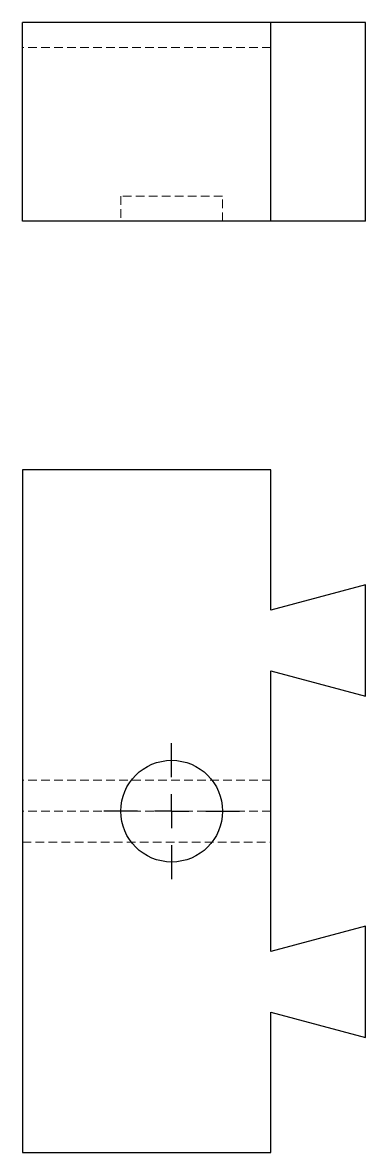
# Model space of a CAD drawing. Header units: millimetres. Extents: x 58 to 238, y 7 to 173.
# Drawn here: x 57.9 to 108.1, y 7 to 172.5 of the extents above.
import ezdxf

# ---------------------------------------------------------------- set-up
doc = ezdxf.new("R2010")
doc.units = ezdxf.units.MM
doc.linetypes.add('HIDDEN', pattern=[1.905, 1.27, -0.635])
doc.layers.add('10', color=7, linetype='Continuous')

# ---------------------------------------------------------------- blocks, each defined once
blk = doc.blocks.new('SW_CENTERMARKSYMBOL_0')
at = {"layer": '10', "color": 0}
for p, q in [((0, 5), (0, 9.95)), ((0, 0), (0, 2.5)), ((-5, 0), (-9.95, 0)), ((0, 0), (-2.5, 0)), ((0, 0), (0, -2.5)), ((0, 0), (2.5, 0)), ((5, 0), (9.95, 0)), ((0, -5), (0, -9.95))]:
    blk.add_line(p, q, dxfattribs=at)

msp = doc.modelspace()

# ---------------------------------------------------------------- linework, layer by layer
at = {"color": 7, "linetype": 'Continuous', "lineweight": 25}
for p, q in [((57.91, 143.45), (57.91, 172.55)), ((94.27, 172.55), (57.91, 172.55)), ((94.27, 143.45), (94.27, 172.55)), ((108.09, 172.55), (94.27, 172.55)), ((108.09, 143.45), (108.09, 172.55)), ((94.27, 143.45), (57.91, 143.45)), ((108.09, 143.45), (94.27, 143.45)), ((94.27, 107), (57.91, 107)), ((57.91, 107), (57.91, 7)), ((94.27, 86.44), (94.27, 107)), ((108.09, 90.14), (94.27, 86.44)), ((108.09, 73.86), (108.09, 90.14)), ((94.27, 77.56), (108.09, 73.86)), ((94.27, 36.44), (94.27, 77.56)), ((108.09, 40.14), (94.27, 36.44)), ((108.09, 23.86), (108.09, 40.14)), ((94.27, 7), (94.27, 27.56)), ((94.27, 27.56), (108.09, 23.86)), ((57.91, 7), (94.27, 7))]:
    msp.add_line(p, q, dxfattribs=at)
at = {"color": 7, "linetype": 'HIDDEN', "lineweight": 18}
for p, q in [((94.27, 168.91), (57.91, 168.91)), ((87.18, 147.09), (72.27, 147.09)), ((72.27, 147.09), (72.27, 143.45)), ((87.18, 143.45), (87.18, 147.09)), ((94.27, 61.55), (57.91, 61.55)), ((94.27, 57), (57.91, 57)), ((57.91, 52.45), (94.27, 52.45))]:
    msp.add_line(p, q, dxfattribs=at)
at = {"color": 7, "linetype": 'Continuous', "lineweight": 25}
msp.add_circle((79.73, 57), 7.45, dxfattribs=at)

# ---------------------------------------------------------------- block references
at = {"layer": '10'}
msp.add_blockref('SW_CENTERMARKSYMBOL_0', (79.73, 57), dxfattribs=at)

doc.saveas('drawing.dxf')
